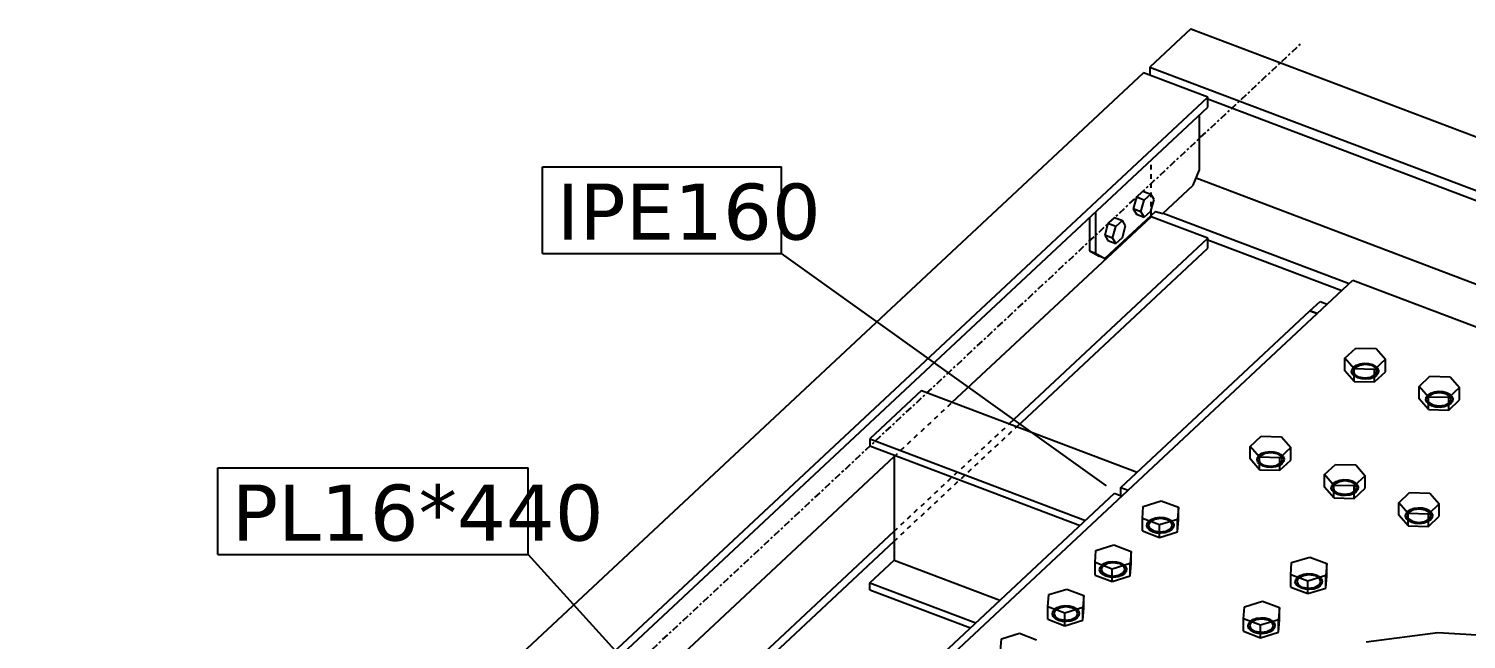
# Model space of a CAD drawing. Header units: millimetres. Extents: x 15962 to 71432, y 9666 to 72266.
# Drawn here: x 62956 to 64181, y 34201 to 34721 of the extents above; entities that cross this region are included whole.
import ezdxf

# ---------------------------------------------------------------- set-up
doc = ezdxf.new("R2010")
doc.units = ezdxf.units.MM
doc.header["$LTSCALE"] = 2
doc.linetypes.add('DXK_LINE_DOT2', pattern=[3.9198, 1.9599, -1.9599])
doc.linetypes.add('DXK_LINE_DOT3', pattern=[5.9187, 2.979, -0.9799, 0.9799, -0.9799])
doc.styles.add('Arial Narrow', font='verdana.ttf', dxfattribs={"height": 0.2})

msp = doc.modelspace()

# ---------------------------------------------------------------- linework, layer by layer
at = {"color": 2, "linetype": 'Continuous'}
for p, q in [((63946.6584, 34720.9652), (63911.7339, 34688.3567)), ((63946.6584, 34720.9652), (64675.8826, 34444.6301)), ((63911.7339, 34688.3567), (64663.1207, 34403.6233)), ((63911.7339, 34688.3567), (63911.7339, 34681.304)), ((63906.3555, 34683.3421), (62828.7297, 33677.1791)), ((63961.176, 34662.5682), (63906.3555, 34683.3421)), ((62883.5502, 33656.4052), (63961.176, 34662.5682)), ((63961.176, 34654.1277), (63961.176, 34662.5682)), ((62883.5502, 33647.9647), (63961.176, 34654.1277)), ((63961.176, 34661.1805), (64310.6374, 34528.7542)), ((63954.009, 34600.7521), (63954.009, 34647.436)), ((63948.636, 34587.6968), (63954.009, 34600.7521)), ((63951.147, 34593.7981), (64256.4082, 34478.1212)), ((63922.8456, 34563.6168), (63948.636, 34587.6968)), ((63865.3546, 34564.6607), (63865.3546, 34529.6327)), ((63916.398, 34565.2334), (63873.4141, 34525.0999)), ((63916.398, 34565.2334), (63922.8456, 34563.6168)), ((63923.1143, 34563.8676), (64081.606, 34503.8081)), ((63743.2782, 34402.5997), (63912.6809, 34560.7685)), ((63860.2942, 34559.936), (63860.2942, 34531.5503)), ((63912.6809, 34560.7685), (63912.6809, 34561.7628)), ((63961.176, 34542.3916), (63912.6809, 34560.7685)), ((63791.7732, 34384.2228), (63961.176, 34542.3916)), ((63961.176, 34533.9511), (63961.176, 34542.3916)), ((63961.176, 34541.0039), (64075.1793, 34497.803)), ((63798.2034, 34381.7861), (63961.176, 34533.9511)), ((63860.2942, 34531.5503), (63865.3546, 34529.6327)), ((63860.2942, 34531.5503), (63868.3537, 34527.0175)), ((63865.3546, 34529.6327), (63873.4141, 34525.0999)), ((63873.4141, 34525.0999), (63868.3537, 34527.0175)), ((63494.2877, 33955.0222), (64084.7139, 34506.7121)), ((64084.7139, 34506.7121), (64663.1207, 34287.5283)), ((63886.9326, 34330.0145), (64048.1224, 34480.515)), ((64048.1224, 34480.515), (64056.7192, 34488.5417)), ((64048.1224, 34480.515), (64054.209, 34478.2085)), ((64054.209, 34478.2085), (64048.1224, 34480.515)), ((64056.7192, 34488.5417), (64062.8012, 34486.237)), ((63717.0979, 34412.5205), (63673.0394, 34371.3837)), ((63717.0979, 34412.5205), (63900.7584, 34342.9235)), ((63673.0394, 34371.3837), (63673.0394, 34365.4351)), ((63673.0394, 34371.3837), (63856.7012, 34301.7862)), ((62835.0552, 33554.6055), (63693.7254, 34356.333)), ((63673.0394, 34365.4351), (63852.1694, 34297.5549)), ((63693.7254, 34357.5963), (63693.7254, 34268.0294)), ((63172.8892, 33663.3212), (63881.5743, 34325.0098)), ((63881.5743, 34325.0098), (63887.7493, 34322.6698)), ((63886.9326, 34322.9793), (63886.9326, 34330.0145)), ((63886.9326, 34330.0145), (63893.106, 34327.6751)), ((62883.5502, 33536.2286), (63693.7254, 34292.6771)), ((62883.5502, 33527.7881), (63693.7254, 34284.2366)), ((63673.0394, 34248.7151), (63693.7254, 34268.0294)), ((63693.7254, 34268.0294), (63783.9346, 34233.8451)), ((63673.0394, 34242.7666), (63673.0394, 34248.7151)), ((63673.0394, 34248.7151), (63763.2486, 34214.5309)), ((63673.0394, 34242.7666), (63758.7168, 34210.2997)), ((64157.2372, 34206.0788), (64096.0813, 34198.0306)), ((64219.5793, 34202.4806), (64157.2372, 34206.0788))]:
    msp.add_line(p, q, dxfattribs=at)
at = {"color": 7, "linetype": 'DXK_LINE_DOT3'}
msp.add_line((62856.1399, 33602.4836), (64041.2256, 34708.9803), dxfattribs=at)
at = {"color": 7, "linetype": 'Continuous'}
for p, q in [((63394.116, 34603.3108), (63597.8035, 34603.3108)), ((63394.116, 34529.3108), (63394.116, 34603.3108)), ((63597.8035, 34529.3108), (63597.8035, 34603.3108)), ((63900.1737, 34577.416), (63897.3818, 34567.5746)), ((63905.7574, 34582.6295), (63900.1737, 34577.416)), ((63906.8533, 34574.8848), (63900.1737, 34577.416)), ((63905.7574, 34582.6295), (63912.4371, 34580.0983)), ((63912.4371, 34580.0983), (63906.8533, 34574.8848)), ((63915.229, 34575.4704), (63912.4371, 34580.0983)), ((63904.0614, 34565.0434), (63897.3818, 34567.5746)), ((63897.3818, 34567.5746), (63900.1737, 34562.9466)), ((63904.0614, 34565.0434), (63906.8533, 34574.8848)), ((63904.0614, 34565.0434), (63906.8533, 34560.4154)), ((63906.8533, 34560.4154), (63912.4371, 34565.6289)), ((63912.4371, 34565.6289), (63915.229, 34575.4704)), ((63875.9952, 34554.841), (63873.2033, 34544.9995)), ((63881.579, 34560.0545), (63875.9952, 34554.841)), ((63882.6748, 34552.3098), (63875.9952, 34554.841)), ((63879.883, 34542.4683), (63882.6748, 34552.3098)), ((63881.579, 34560.0545), (63888.2586, 34557.5232)), ((63888.2586, 34557.5232), (63882.6748, 34552.3098)), ((63891.0505, 34552.8953), (63888.2586, 34557.5232)), ((63888.2586, 34543.0538), (63891.0505, 34552.8953)), ((63900.1737, 34562.9466), (63906.8533, 34560.4154)), ((63879.883, 34542.4683), (63873.2033, 34544.9995)), ((63873.2033, 34544.9995), (63875.9952, 34540.3715)), ((63875.9952, 34540.3715), (63882.6748, 34537.8403)), ((63879.883, 34542.4683), (63882.6748, 34537.8403)), ((63882.6748, 34537.8403), (63888.2586, 34543.0538)), ((63394.116, 34529.3108), (63597.8035, 34529.3108)), ((63874.8735, 34331.3228), (63597.8035, 34529.3108)), ((64077.8477, 34440.1508), (64087.154, 34448.8399)), ((64087.154, 34448.8399), (64104.4581, 34448.3906)), ((64104.4581, 34448.3906), (64112.4558, 34439.252)), ((64077.8477, 34429.5399), (64077.8477, 34440.1508)), ((64085.8454, 34431.0122), (64077.8477, 34440.1508)), ((64085.8454, 34420.4013), (64077.8477, 34429.5399)), ((64083.6732, 34428.6729), (64084.0181, 34430.8032)), ((64084.0181, 34430.8032), (64085.4527, 34432.7659)), ((64085.1613, 34429.3499), (64086.7178, 34432.2865)), ((64086.2816, 34426.3439), (64085.1613, 34429.3499)), ((64085.4527, 34432.7659), (64087.8369, 34434.3688)), ((64085.8454, 34420.4013), (64085.8454, 34431.0122)), ((64103.1495, 34430.5629), (64085.8454, 34431.0122)), ((64086.7178, 34432.2865), (64090.5343, 34434.3666)), ((64087.8369, 34434.3688), (64090.937, 34435.455)), ((64090.5343, 34434.3666), (64095.5879, 34435.0331)), ((64090.937, 34435.455), (64094.4497, 34435.9182)), ((64094.4497, 34435.9182), (64098.0311, 34435.7131)), ((64095.5879, 34435.0331), (64100.5247, 34434.1072)), ((64098.0311, 34435.7131), (64101.3307, 34434.8597)), ((64100.5247, 34434.1072), (64104.0219, 34431.8371)), ((64101.3307, 34434.8597), (64104.0254, 34433.4416)), ((64112.4558, 34439.252), (64103.1495, 34430.5629)), ((64103.1495, 34419.9519), (64103.1495, 34430.5629)), ((64104.0219, 34431.8371), (64105.1422, 34428.831)), ((64104.0254, 34433.4416), (64105.8516, 34431.5975)), ((64105.8516, 34431.5975), (64106.6303, 34429.5081)), ((64106.6303, 34429.5081), (64106.2854, 34427.3778)), ((64112.4558, 34428.6411), (64112.4558, 34439.252)), ((64084.4519, 34426.5834), (64083.6732, 34428.6729)), ((64086.2781, 34424.7394), (64084.4519, 34426.5834)), ((64085.8454, 34420.4013), (64103.1495, 34419.9519)), ((64088.9728, 34423.3213), (64086.2781, 34424.7394)), ((64089.7788, 34424.0738), (64086.2816, 34426.3439)), ((64092.2724, 34422.4679), (64088.9728, 34423.3213)), ((64094.7156, 34423.1479), (64089.7788, 34424.0738)), ((64095.8538, 34422.2628), (64092.2724, 34422.4679)), ((64099.7692, 34423.8143), (64094.7156, 34423.1479)), ((64099.3665, 34422.726), (64095.8538, 34422.2628)), ((64102.4667, 34423.8122), (64099.3665, 34422.726)), ((64103.5857, 34425.8945), (64099.7692, 34423.8143)), ((64104.8508, 34425.4151), (64102.4667, 34423.8122)), ((64103.1495, 34419.9519), (64112.4558, 34428.6411)), ((64105.1422, 34428.831), (64103.5857, 34425.8945)), ((64106.2854, 34427.3778), (64104.8508, 34425.4151)), ((64141.1021, 34416.1809), (64150.4084, 34424.8701)), ((64150.4084, 34424.8701), (64167.7124, 34424.4207)), ((64167.7124, 34424.4207), (64175.7101, 34415.2822)), ((64141.1021, 34405.57), (64141.1021, 34416.1809)), ((64149.0998, 34407.0424), (64141.1021, 34416.1809)), ((64149.0998, 34396.4315), (64141.1021, 34405.57)), ((64146.9276, 34404.703), (64147.2724, 34406.8333)), ((64147.7063, 34402.6136), (64146.9276, 34404.703)), ((64147.2724, 34406.8333), (64148.7071, 34408.796)), ((64148.4156, 34405.3801), (64149.9722, 34408.3166)), ((64149.536, 34402.374), (64148.4156, 34405.3801)), ((64148.7071, 34408.796), (64151.0912, 34410.3989)), ((64149.0998, 34396.4315), (64149.0998, 34407.0424)), ((64166.4038, 34406.593), (64149.0998, 34407.0424)), ((64149.9722, 34408.3166), (64153.7886, 34410.3968)), ((64151.0912, 34410.3989), (64154.1913, 34411.4851)), ((64153.7886, 34410.3968), (64158.8423, 34411.0632)), ((64154.1913, 34411.4851), (64157.7041, 34411.9483)), ((64157.7041, 34411.9483), (64161.2855, 34411.7432)), ((64158.8423, 34411.0632), (64163.7791, 34410.1373)), ((64161.2855, 34411.7432), (64164.5851, 34410.8898)), ((64163.7791, 34410.1373), (64167.2762, 34407.8672)), ((64164.5851, 34410.8898), (64167.2798, 34409.4717)), ((64175.7101, 34415.2822), (64166.4038, 34406.593)), ((64166.4038, 34395.9821), (64166.4038, 34406.593)), ((64166.4038, 34395.9821), (64175.7101, 34404.6712)), ((64168.3966, 34404.8612), (64166.84, 34401.9247)), ((64167.2762, 34407.8672), (64168.3966, 34404.8612)), ((64167.2798, 34409.4717), (64169.1059, 34407.6277)), ((64169.1059, 34407.6277), (64169.8847, 34405.5382)), ((64169.8847, 34405.5382), (64169.5398, 34403.4079)), ((64175.7101, 34404.6712), (64175.7101, 34415.2822)), ((64149.5324, 34400.7696), (64147.7063, 34402.6136)), ((64149.0998, 34396.4315), (64166.4038, 34395.9821)), ((64152.2272, 34399.3514), (64149.5324, 34400.7696)), ((64153.0331, 34400.104), (64149.536, 34402.374)), ((64155.5267, 34398.4981), (64152.2272, 34399.3514)), ((64157.9699, 34399.1781), (64153.0331, 34400.104)), ((64159.1082, 34398.2929), (64155.5267, 34398.4981)), ((64163.0236, 34399.8445), (64157.9699, 34399.1781)), ((64162.6209, 34398.7561), (64159.1082, 34398.2929)), ((64165.721, 34399.8424), (64162.6209, 34398.7561)), ((64166.84, 34401.9247), (64163.0236, 34399.8445)), ((64168.1051, 34401.4453), (64165.721, 34399.8424)), ((64169.5398, 34403.4079), (64168.1051, 34401.4453)), ((63997.2528, 34364.9005), (64006.5591, 34373.5897)), ((64006.5591, 34373.5897), (64023.8631, 34373.1403)), ((64023.8631, 34373.1403), (64031.8608, 34364.0017)), ((63997.2528, 34354.2896), (63997.2528, 34364.9005)), ((64005.2505, 34355.762), (63997.2528, 34364.9005)), ((64003.0783, 34353.4226), (64003.4231, 34355.5529)), ((64003.4231, 34355.5529), (64004.8578, 34357.5156)), ((64004.5663, 34354.0997), (64006.1229, 34357.0362)), ((64004.8578, 34357.5156), (64007.2419, 34359.1185)), ((64005.2505, 34345.1511), (64005.2505, 34355.762)), ((64022.5545, 34355.3126), (64005.2505, 34355.762)), ((64006.1229, 34357.0362), (64009.9393, 34359.1164)), ((64007.2419, 34359.1185), (64010.3421, 34360.2047)), ((64009.9393, 34359.1164), (64014.993, 34359.7828)), ((64010.3421, 34360.2047), (64013.8548, 34360.6679)), ((64013.8548, 34360.6679), (64017.4362, 34360.4628)), ((64014.993, 34359.7828), (64019.9298, 34358.8569)), ((64017.4362, 34360.4628), (64020.7358, 34359.6094)), ((64019.9298, 34358.8569), (64023.4269, 34356.5868)), ((64020.7358, 34359.6094), (64023.4305, 34358.1913)), ((64031.8608, 34364.0017), (64022.5545, 34355.3126)), ((64023.4269, 34356.5868), (64024.5473, 34353.5808)), ((64023.4305, 34358.1913), (64025.2566, 34356.3473)), ((64025.2566, 34356.3473), (64026.0354, 34354.2578)), ((64031.8608, 34353.3908), (64031.8608, 34364.0017)), ((63117.2077, 34346.7725), (63381.8327, 34346.7725)), ((63117.2077, 34272.7725), (63117.2077, 34346.7725)), ((63381.8327, 34272.7725), (63381.8327, 34346.7725)), ((64005.2505, 34345.1511), (63997.2528, 34354.2896)), ((64003.857, 34351.3332), (64003.0783, 34353.4226)), ((64005.6831, 34349.4891), (64003.857, 34351.3332)), ((64005.6867, 34351.0936), (64004.5663, 34354.0997)), ((64005.2505, 34345.1511), (64022.5545, 34344.7017)), ((64008.3779, 34348.071), (64005.6831, 34349.4891)), ((64009.1838, 34348.8235), (64005.6867, 34351.0936)), ((64011.6774, 34347.2176), (64008.3779, 34348.071)), ((64014.1206, 34347.8976), (64009.1838, 34348.8235)), ((64015.2589, 34347.0125), (64011.6774, 34347.2176)), ((64019.1743, 34348.5641), (64014.1206, 34347.8976)), ((64018.7716, 34347.4757), (64015.2589, 34347.0125)), ((64021.8717, 34348.5619), (64018.7716, 34347.4757)), ((64022.9907, 34350.6442), (64019.1743, 34348.5641)), ((64024.2558, 34350.1648), (64021.8717, 34348.5619)), ((64022.5545, 34344.7017), (64022.5545, 34355.3126)), ((64022.5545, 34344.7017), (64031.8608, 34353.3908)), ((64024.5473, 34353.5808), (64022.9907, 34350.6442)), ((64025.6905, 34352.1275), (64024.2558, 34350.1648)), ((64026.0354, 34354.2578), (64025.6905, 34352.1275)), ((64060.5072, 34340.9307), (64069.8135, 34349.6198)), ((64069.8135, 34349.6198), (64087.1175, 34349.1704)), ((64087.1175, 34349.1704), (64095.1152, 34340.0319)), ((64060.5072, 34330.3198), (64060.5072, 34340.9307)), ((64068.5049, 34331.7921), (64060.5072, 34340.9307)), ((64066.3326, 34329.4528), (64066.6775, 34331.5831)), ((64066.6775, 34331.5831), (64068.1122, 34333.5457)), ((64067.8207, 34330.1298), (64069.3773, 34333.0663)), ((64068.1122, 34333.5457), (64070.4963, 34335.1486)), ((64068.5049, 34321.1812), (64068.5049, 34331.7921)), ((64085.8089, 34331.3427), (64068.5049, 34331.7921)), ((64069.3773, 34333.0663), (64073.1937, 34335.1465)), ((64070.4963, 34335.1486), (64073.5964, 34336.2348)), ((64073.1937, 34335.1465), (64078.2474, 34335.8129)), ((64073.5964, 34336.2348), (64077.1091, 34336.6981)), ((64077.1091, 34336.6981), (64080.6905, 34336.4929)), ((64078.2474, 34335.8129), (64083.1842, 34334.887)), ((64080.6905, 34336.4929), (64083.9901, 34335.6396)), ((64083.1842, 34334.887), (64086.6813, 34332.617)), ((64083.9901, 34335.6396), (64086.6849, 34334.2214)), ((64095.1152, 34340.0319), (64085.8089, 34331.3427)), ((64085.8089, 34320.7318), (64085.8089, 34331.3427)), ((64086.6813, 34332.617), (64087.8017, 34329.6109)), ((64086.6849, 34334.2214), (64088.511, 34332.3774)), ((64088.511, 34332.3774), (64089.2897, 34330.288)), ((64095.1152, 34329.421), (64095.1152, 34340.0319)), ((63906.0422, 34313.904), (63921.4057, 34318.6612)), ((63921.4057, 34318.6612), (63936.0137, 34313.1256)), ((64068.5049, 34321.1812), (64060.5072, 34330.3198)), ((64067.1114, 34327.3633), (64066.3326, 34329.4528)), ((64068.9375, 34325.5193), (64067.1114, 34327.3633)), ((64068.9411, 34327.1238), (64067.8207, 34330.1298)), ((64068.5049, 34321.1812), (64085.8089, 34320.7318)), ((64071.6322, 34324.1012), (64068.9375, 34325.5193)), ((64072.4382, 34324.8537), (64068.9411, 34327.1238)), ((64074.9318, 34323.2478), (64071.6322, 34324.1012)), ((64077.375, 34323.9278), (64072.4382, 34324.8537)), ((64078.5132, 34323.0427), (64074.9318, 34323.2478)), ((64082.4287, 34324.5942), (64077.375, 34323.9278)), ((64082.0259, 34323.5059), (64078.5132, 34323.0427)), ((64085.1261, 34324.5921), (64082.0259, 34323.5059)), ((64086.2451, 34326.6744), (64082.4287, 34324.5942)), ((64087.5102, 34326.195), (64085.1261, 34324.5921)), ((64085.8089, 34320.7318), (64095.1152, 34329.421)), ((64087.8017, 34329.6109), (64086.2451, 34326.6744)), ((64088.9449, 34328.1576), (64087.5102, 34326.195)), ((64089.2897, 34330.288), (64088.9449, 34328.1576)), ((64123.7615, 34316.9608), (64133.0678, 34325.65)), ((64133.0678, 34325.65), (64150.3718, 34325.2006)), ((64150.3718, 34325.2006), (64158.3696, 34316.062)), ((63905.2867, 34303.6111), (63906.0422, 34313.904)), ((63936.0137, 34313.1256), (63935.2582, 34302.8328)), ((63936.0137, 34302.5147), (63936.0137, 34313.1256)), ((64123.7615, 34306.3499), (64123.7615, 34316.9608)), ((64131.7592, 34307.8223), (64123.7615, 34316.9608)), ((64129.587, 34305.4829), (64129.9318, 34307.6132)), ((64129.9318, 34307.6132), (64131.3665, 34309.5759)), ((64131.0751, 34306.16), (64132.6316, 34309.0965)), ((64131.3665, 34309.5759), (64133.7506, 34311.1788)), ((64131.7592, 34297.2114), (64131.7592, 34307.8223)), ((64149.0633, 34307.3729), (64131.7592, 34307.8223)), ((64132.6316, 34309.0965), (64136.4481, 34311.1767)), ((64133.7506, 34311.1788), (64136.8508, 34312.265)), ((64136.4481, 34311.1767), (64141.5017, 34311.8431)), ((64136.8508, 34312.265), (64140.3635, 34312.7282)), ((64140.3635, 34312.7282), (64143.9449, 34312.5231)), ((64141.5017, 34311.8431), (64146.4385, 34310.9172)), ((64143.9449, 34312.5231), (64147.2445, 34311.6697)), ((64146.4385, 34310.9172), (64149.9356, 34308.6471)), ((64147.2445, 34311.6697), (64149.9392, 34310.2516)), ((64158.3696, 34316.062), (64149.0633, 34307.3729)), ((64149.0633, 34296.762), (64149.0633, 34307.3729)), ((64149.9356, 34308.6471), (64151.056, 34305.6411)), ((64149.9392, 34310.2516), (64151.7653, 34308.4076)), ((64151.7653, 34308.4076), (64152.5441, 34306.3181)), ((64158.3696, 34305.4511), (64158.3696, 34316.062)), ((63905.2867, 34293.0002), (63905.2867, 34303.6111)), ((63919.8947, 34298.0755), (63905.2867, 34303.6111)), ((63909.1717, 34297.3399), (63909.5165, 34299.4702)), ((63909.9504, 34295.2504), (63909.1717, 34297.3399)), ((63909.5165, 34299.4702), (63910.9512, 34301.4328)), ((63911.7765, 34293.4064), (63909.9504, 34295.2504)), ((63910.6597, 34298.0169), (63912.2163, 34300.9534)), ((63911.7801, 34295.0109), (63910.6597, 34298.0169)), ((63910.9512, 34301.4328), (63913.3353, 34303.0357)), ((63915.2772, 34292.7408), (63911.7801, 34295.0109)), ((63912.2163, 34300.9534), (63916.0327, 34303.0336)), ((63913.3353, 34303.0357), (63916.4355, 34304.1219)), ((63916.0327, 34303.0336), (63921.0864, 34303.7)), ((63916.4355, 34304.1219), (63919.9482, 34304.5852)), ((63935.2582, 34302.8328), (63919.8947, 34298.0755)), ((63919.8947, 34287.4646), (63919.8947, 34298.0755)), ((63919.9482, 34304.5852), (63923.5296, 34304.38)), ((63921.0864, 34303.7), (63926.0232, 34302.7741)), ((63923.5296, 34304.38), (63926.8292, 34303.5266)), ((63929.0841, 34294.5615), (63925.2677, 34292.4813)), ((63926.0232, 34302.7741), (63929.5203, 34300.504)), ((63926.8292, 34303.5266), (63929.5239, 34302.1085)), ((63930.6407, 34297.498), (63929.0841, 34294.5615)), ((63929.5203, 34300.504), (63930.6407, 34297.498)), ((63929.5239, 34302.1085), (63931.35, 34300.2645)), ((63931.7839, 34296.0447), (63930.3492, 34294.0821)), ((63931.35, 34300.2645), (63932.1288, 34298.1751)), ((63932.1288, 34298.1751), (63931.7839, 34296.0447)), ((63935.2582, 34292.2219), (63935.2582, 34302.8328)), ((63935.2582, 34292.2219), (63936.0137, 34302.5147)), ((64131.7592, 34297.2114), (64123.7615, 34306.3499)), ((64130.3657, 34303.3935), (64129.587, 34305.4829)), ((64132.1919, 34301.5494), (64130.3657, 34303.3935)), ((64132.1954, 34303.1539), (64131.0751, 34306.16)), ((64131.7592, 34297.2114), (64149.0633, 34296.762)), ((64134.8866, 34300.1313), (64132.1919, 34301.5494)), ((64135.6925, 34300.8838), (64132.1954, 34303.1539)), ((64138.1862, 34299.2779), (64134.8866, 34300.1313)), ((64140.6293, 34299.9579), (64135.6925, 34300.8838)), ((64141.7676, 34299.0728), (64138.1862, 34299.2779)), ((64145.683, 34300.6244), (64140.6293, 34299.9579)), ((64145.2803, 34299.536), (64141.7676, 34299.0728)), ((64148.3804, 34300.6222), (64145.2803, 34299.536)), ((64149.4995, 34302.7045), (64145.683, 34300.6244)), ((64150.7645, 34302.2251), (64148.3804, 34300.6222)), ((64149.0633, 34296.762), (64158.3696, 34305.4511)), ((64151.056, 34305.6411), (64149.4995, 34302.7045)), ((64152.1992, 34304.1878), (64150.7645, 34302.2251)), ((64152.5441, 34306.3181), (64152.1992, 34304.1878)), ((63905.2867, 34293.0002), (63919.8947, 34287.4646)), ((63914.4713, 34291.9883), (63911.7765, 34293.4064)), ((63917.7708, 34291.1349), (63914.4713, 34291.9883)), ((63920.214, 34291.8149), (63915.2772, 34292.7408)), ((63921.3523, 34290.9297), (63917.7708, 34291.1349)), ((63919.8947, 34287.4646), (63935.2582, 34292.2219)), ((63925.2677, 34292.4813), (63920.214, 34291.8149)), ((63924.865, 34291.393), (63921.3523, 34290.9297)), ((63927.9651, 34292.4792), (63924.865, 34291.393)), ((63930.3492, 34294.0821), (63927.9651, 34292.4792)), ((63117.2077, 34272.7725), (63381.8327, 34272.7725)), ((63758.6164, 33857.5005), (63381.8327, 34272.7725)), ((63864.9893, 34265.986), (63865.7448, 34276.2788)), ((63865.7448, 34276.2788), (63881.1083, 34281.0361)), ((63881.1083, 34281.0361), (63895.7162, 34275.5005)), ((63895.7162, 34275.5005), (63894.9607, 34265.2076)), ((63895.7162, 34264.8895), (63895.7162, 34275.5005)), ((64032.551, 34265.9643), (64047.9144, 34270.7215)), ((64047.9144, 34270.7215), (64062.5224, 34265.1859)), ((63864.9893, 34255.3751), (63864.9893, 34265.986)), ((63879.5972, 34260.4504), (63864.9893, 34265.986)), ((63868.8742, 34259.7147), (63869.2191, 34261.845)), ((63869.6529, 34257.6253), (63868.8742, 34259.7147)), ((63869.2191, 34261.845), (63870.6537, 34263.8077)), ((63871.4791, 34255.7812), (63869.6529, 34257.6253)), ((63870.3623, 34260.3918), (63871.9188, 34263.3283)), ((63871.4826, 34257.3857), (63870.3623, 34260.3918)), ((63870.6537, 34263.8077), (63873.0379, 34265.4106)), ((63874.9798, 34255.1156), (63871.4826, 34257.3857)), ((63871.9188, 34263.3283), (63875.7353, 34265.4085)), ((63873.0379, 34265.4106), (63876.138, 34266.4968)), ((63875.7353, 34265.4085), (63880.7889, 34266.0749)), ((63876.138, 34266.4968), (63879.6507, 34266.96)), ((63894.9607, 34265.2076), (63879.5972, 34260.4504)), ((63879.5972, 34249.8395), (63879.5972, 34260.4504)), ((63879.6507, 34266.96), (63883.2321, 34266.7549)), ((63880.7889, 34266.0749), (63885.7257, 34265.149)), ((63883.2321, 34266.7549), (63886.5317, 34265.9015)), ((63885.7257, 34265.149), (63889.2229, 34262.8789)), ((63886.5317, 34265.9015), (63889.2264, 34264.4834)), ((63890.3432, 34259.8729), (63888.7867, 34256.9363)), ((63889.2229, 34262.8789), (63890.3432, 34259.8729)), ((63889.2264, 34264.4834), (63891.0526, 34262.6394)), ((63891.4864, 34258.4196), (63890.0518, 34256.4569)), ((63891.0526, 34262.6394), (63891.8313, 34260.5499)), ((63891.8313, 34260.5499), (63891.4864, 34258.4196)), ((63894.9607, 34254.5967), (63894.9607, 34265.2076)), ((63894.9607, 34254.5967), (63895.7162, 34264.8895)), ((64031.7955, 34255.6714), (64032.551, 34265.9643)), ((64062.5224, 34265.1859), (64061.7669, 34254.8931)), ((64062.5224, 34254.575), (64062.5224, 34265.1859)), ((63864.9893, 34255.3751), (63879.5972, 34249.8395)), ((63874.1738, 34254.3631), (63871.4791, 34255.7812)), ((63877.4734, 34253.5097), (63874.1738, 34254.3631)), ((63879.9166, 34254.1897), (63874.9798, 34255.1156)), ((63881.0548, 34253.3046), (63877.4734, 34253.5097)), ((63879.5972, 34249.8395), (63894.9607, 34254.5967)), ((63884.9702, 34254.8562), (63879.9166, 34254.1897)), ((63884.5675, 34253.7678), (63881.0548, 34253.3046)), ((63887.6677, 34254.854), (63884.5675, 34253.7678)), ((63888.7867, 34256.9363), (63884.9702, 34254.8562)), ((63890.0518, 34256.4569), (63887.6677, 34254.854)), ((64031.7955, 34245.0605), (64031.7955, 34255.6714)), ((64046.4034, 34250.1358), (64031.7955, 34255.6714)), ((64035.6804, 34249.4001), (64036.0252, 34251.5305)), ((64036.4591, 34247.3107), (64035.6804, 34249.4001)), ((64036.0252, 34251.5305), (64037.4599, 34253.4931)), ((64038.2853, 34245.4667), (64036.4591, 34247.3107)), ((64037.1685, 34250.0772), (64038.725, 34253.0137)), ((64038.2888, 34247.0712), (64037.1685, 34250.0772)), ((64037.4599, 34253.4931), (64039.844, 34255.096)), ((64040.98, 34244.0486), (64038.2853, 34245.4667)), ((64041.7859, 34244.8011), (64038.2888, 34247.0712)), ((64038.725, 34253.0137), (64042.5415, 34255.0939)), ((64039.844, 34255.096), (64042.9442, 34256.1822)), ((64042.5415, 34255.0939), (64047.5951, 34255.7603)), ((64042.9442, 34256.1822), (64046.4569, 34256.6455)), ((64061.7669, 34254.8931), (64046.4034, 34250.1358)), ((64046.4034, 34239.5249), (64046.4034, 34250.1358)), ((64046.4569, 34256.6455), (64050.0383, 34256.4403)), ((64047.5951, 34255.7603), (64052.5319, 34254.8344)), ((64050.0383, 34256.4403), (64053.3379, 34255.5869)), ((64055.5929, 34246.6218), (64051.7764, 34244.5416)), ((64052.5319, 34254.8344), (64056.029, 34252.5643)), ((64053.3379, 34255.5869), (64056.0326, 34254.1688)), ((64056.8579, 34246.1424), (64054.4738, 34244.5395)), ((64057.1494, 34249.5583), (64055.5929, 34246.6218)), ((64056.029, 34252.5643), (64057.1494, 34249.5583)), ((64056.0326, 34254.1688), (64057.8587, 34252.3248)), ((64058.2926, 34248.105), (64056.8579, 34246.1424)), ((64057.8587, 34252.3248), (64058.6375, 34250.2354)), ((64058.6375, 34250.2354), (64058.2926, 34248.105)), ((64061.7669, 34244.2821), (64061.7669, 34254.8931)), ((64061.7669, 34244.2821), (64062.5224, 34254.575)), ((63824.6918, 34228.3609), (63825.4473, 34238.6537)), ((63825.4473, 34238.6537), (63840.8108, 34243.4109)), ((63840.8108, 34243.4109), (63855.4188, 34237.8753)), ((63855.4188, 34237.8753), (63854.6633, 34227.5825)), ((63855.4188, 34227.2644), (63855.4188, 34237.8753)), ((63992.2535, 34228.3391), (64007.617, 34233.0964)), ((64007.617, 34233.0964), (64022.225, 34227.5608)), ((64031.7955, 34245.0605), (64046.4034, 34239.5249)), ((64044.2796, 34243.1952), (64040.98, 34244.0486)), ((64046.7227, 34243.8752), (64041.7859, 34244.8011)), ((64047.861, 34242.99), (64044.2796, 34243.1952)), ((64046.4034, 34239.5249), (64061.7669, 34244.2821)), ((64051.7764, 34244.5416), (64046.7227, 34243.8752)), ((64051.3737, 34243.4533), (64047.861, 34242.99)), ((64054.4738, 34244.5395), (64051.3737, 34243.4533)), ((63824.6918, 34217.75), (63824.6918, 34228.3609)), ((63839.2998, 34222.8253), (63824.6918, 34228.3609)), ((63828.5767, 34222.0896), (63828.9216, 34224.2199)), ((63829.3555, 34220.0001), (63828.5767, 34222.0896)), ((63828.9216, 34224.2199), (63830.3563, 34226.1826)), ((63830.0648, 34222.7666), (63831.6214, 34225.7032)), ((63831.1852, 34219.7606), (63830.0648, 34222.7666)), ((63830.3563, 34226.1826), (63832.7404, 34227.7854)), ((63831.6214, 34225.7032), (63835.4378, 34227.7833)), ((63832.7404, 34227.7854), (63835.8405, 34228.8717)), ((63835.4378, 34227.7833), (63840.4915, 34228.4497)), ((63835.8405, 34228.8717), (63839.3532, 34229.3349)), ((63854.6633, 34227.5825), (63839.2998, 34222.8253)), ((63839.2998, 34212.2144), (63839.2998, 34222.8253)), ((63839.3532, 34229.3349), (63842.9347, 34229.1298)), ((63840.4915, 34228.4497), (63845.4283, 34227.5239)), ((63842.9347, 34229.1298), (63846.2342, 34228.2764)), ((63845.4283, 34227.5239), (63848.9254, 34225.2538)), ((63846.2342, 34228.2764), (63848.929, 34226.8582)), ((63850.0458, 34222.2477), (63848.4892, 34219.3112)), ((63848.9254, 34225.2538), (63850.0458, 34222.2477)), ((63848.929, 34226.8582), (63850.7551, 34225.0142)), ((63851.189, 34220.7945), (63849.7543, 34218.8318)), ((63850.7551, 34225.0142), (63851.5338, 34222.9248)), ((63851.5338, 34222.9248), (63851.189, 34220.7945)), ((63854.6633, 34216.9716), (63854.6633, 34227.5825)), ((63854.6633, 34216.9716), (63855.4188, 34227.2644)), ((63991.498, 34218.0463), (63992.2535, 34228.3391)), ((64022.225, 34227.5608), (64021.4694, 34217.2679)), ((64022.225, 34216.9498), (64022.225, 34227.5608)), ((63824.6918, 34217.75), (63839.2998, 34212.2144)), ((63831.1816, 34218.1561), (63829.3555, 34220.0001)), ((63833.8763, 34216.738), (63831.1816, 34218.1561)), ((63834.6823, 34217.4905), (63831.1852, 34219.7606)), ((63837.1759, 34215.8846), (63833.8763, 34216.738)), ((63839.6191, 34216.5646), (63834.6823, 34217.4905)), ((63840.7573, 34215.6795), (63837.1759, 34215.8846)), ((63839.2998, 34212.2144), (63854.6633, 34216.9716)), ((63844.6728, 34217.231), (63839.6191, 34216.5646)), ((63844.2701, 34216.1427), (63840.7573, 34215.6795)), ((63847.3702, 34217.2289), (63844.2701, 34216.1427)), ((63848.4892, 34219.3112), (63844.6728, 34217.231)), ((63849.7543, 34218.8318), (63847.3702, 34217.2289)), ((63991.498, 34207.4354), (63991.498, 34218.0463)), ((64006.106, 34212.5107), (63991.498, 34218.0463)), ((63995.3829, 34211.775), (63995.7278, 34213.9053)), ((63996.1617, 34209.6856), (63995.3829, 34211.775)), ((63995.7278, 34213.9053), (63997.1625, 34215.868)), ((63997.9878, 34207.8415), (63996.1617, 34209.6856)), ((63996.871, 34212.4521), (63998.4276, 34215.3886)), ((63997.9914, 34209.446), (63996.871, 34212.4521)), ((63997.1625, 34215.868), (63999.5466, 34217.4709)), ((64001.4885, 34207.1759), (63997.9914, 34209.446)), ((63998.4276, 34215.3886), (64002.244, 34217.4688)), ((63999.5466, 34217.4709), (64002.6467, 34218.5571)), ((64002.244, 34217.4688), (64007.2977, 34218.1352)), ((64002.6467, 34218.5571), (64006.1594, 34219.0203)), ((64021.4694, 34217.2679), (64006.106, 34212.5107)), ((64006.106, 34201.8998), (64006.106, 34212.5107)), ((64006.1594, 34219.0203), (64009.7408, 34218.8152)), ((64007.2977, 34218.1352), (64012.2345, 34217.2093)), ((64009.7408, 34218.8152), (64013.0404, 34217.9618)), ((64015.2954, 34208.9966), (64011.479, 34206.9165)), ((64012.2345, 34217.2093), (64015.7316, 34214.9392)), ((64013.0404, 34217.9618), (64015.7352, 34216.5437)), ((64016.5605, 34208.5172), (64014.1764, 34206.9143)), ((64016.852, 34211.9332), (64015.2954, 34208.9966)), ((64015.7316, 34214.9392), (64016.852, 34211.9332)), ((64015.7352, 34216.5437), (64017.5613, 34214.6997)), ((64017.9952, 34210.4799), (64016.5605, 34208.5172)), ((64017.5613, 34214.6997), (64018.34, 34212.6102)), ((64018.34, 34212.6102), (64017.9952, 34210.4799)), ((64021.4694, 34206.657), (64021.4694, 34217.2679)), ((64021.4694, 34206.657), (64022.225, 34216.9498)), ((63784.3943, 34190.7357), (63785.1499, 34201.0286)), ((63785.1499, 34201.0286), (63800.5133, 34205.7858)), ((63800.5133, 34205.7858), (63815.1213, 34200.2502)), ((63991.498, 34207.4354), (64006.106, 34201.8998)), ((64000.6825, 34206.4234), (63997.9878, 34207.8415)), ((64003.9821, 34205.57), (64000.6825, 34206.4234)), ((64006.4253, 34206.25), (64001.4885, 34207.1759)), ((64007.5635, 34205.3649), (64003.9821, 34205.57)), ((64006.106, 34201.8998), (64021.4694, 34206.657)), ((64011.479, 34206.9165), (64006.4253, 34206.25)), ((64011.0762, 34205.8281), (64007.5635, 34205.3649)), ((64014.1764, 34206.9143), (64011.0762, 34205.8281))]:
    msp.add_line(p, q, dxfattribs=at)
at = {"color": 7, "linetype": 'DXK_LINE_DOT2'}
for p, q in [((63912.6809, 34561.7628), (63912.6809, 34608.8487)), ((63693.7254, 34356.333), (63743.2782, 34402.5997)), ((63693.7254, 34292.6771), (63791.7732, 34384.2228)), ((63693.7254, 34284.2366), (63798.2034, 34381.7861))]:
    msp.add_line(p, q, dxfattribs=at)

# ---------------------------------------------------------------- texts
at = {"color": 96, "style": 'Arial Narrow'}
for s, p in [('IPE160', (63406.116, 34541.3108)), ('PL16*440', (63129.2077, 34284.7725))]:
    msp.add_text(s, height=47.72135, dxfattribs=at).set_placement(p)

doc.saveas('drawing.dxf')
